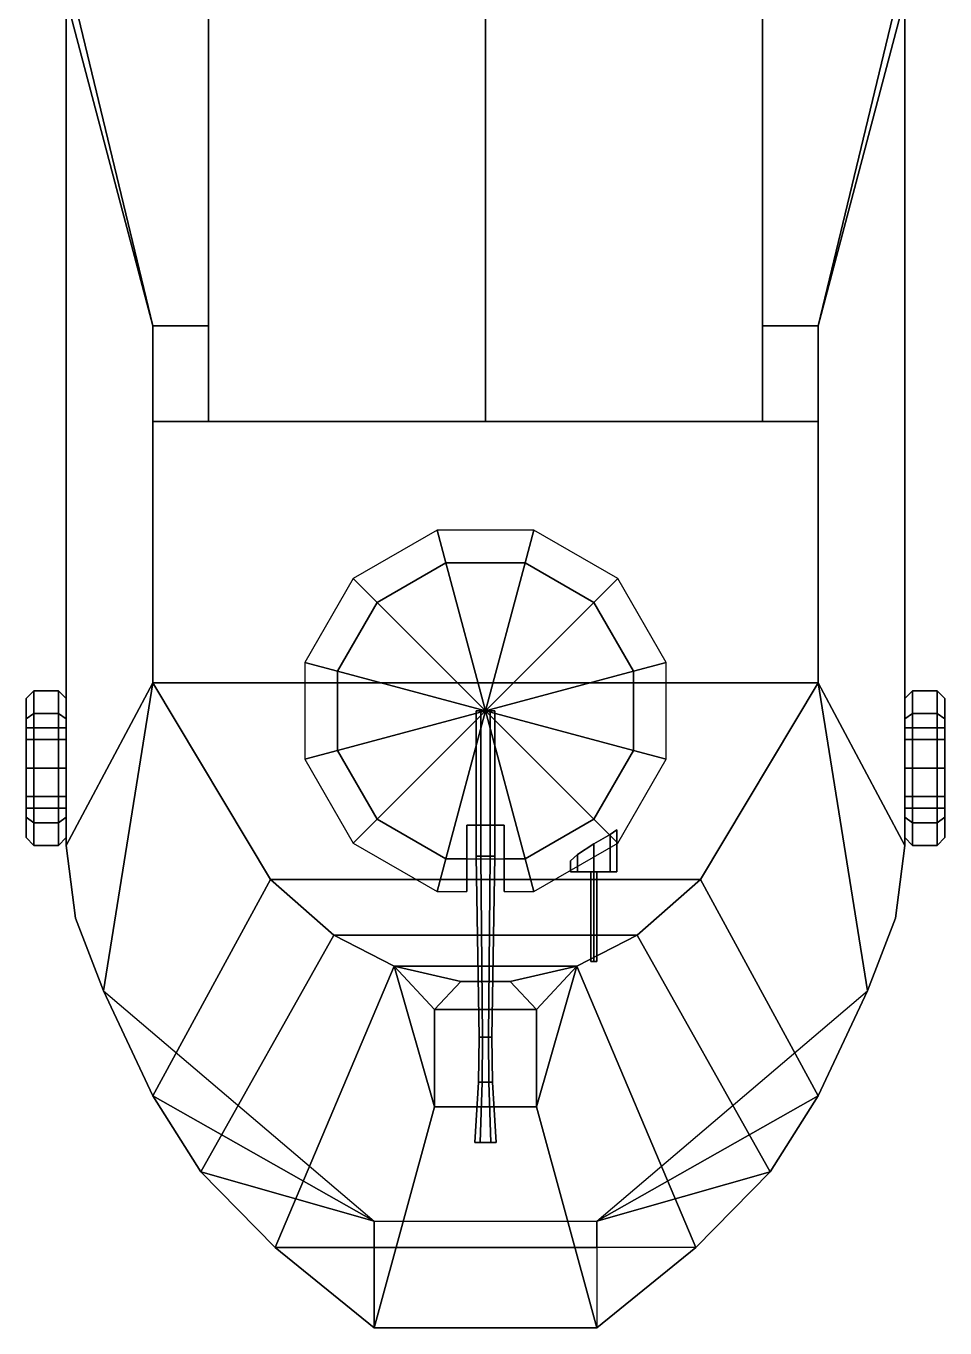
# Model space of a CAD drawing. Header units: millimetres. Extents: x -3 to 3, y -9.1 to 20.3.
# Drawn here: x -2.97 to 2.97, y -9.13 to -0.71 of the extents above; entities that cross this region are included whole.
import ezdxf

# ---------------------------------------------------------------- set-up
doc = ezdxf.new("R2010")
doc.units = ezdxf.units.MM
for name, color, linetype in [('barrel', 1, 'Continuous'), ('superstructure', 3, 'Continuous'), ('tent', 4, 'Continuous'), ('turret', 2, 'Continuous'), ('wheels', 2, 'Continuous')]:
    doc.layers.add(name, color=color, linetype=linetype)

msp = doc.modelspace()

# ---------------------------------------------------------------- linework, layer by layer
for points in [[(-2.71, 4.96), (-2.71, -6.01), (-2.71, -6.01, 1.18), (-2.71, -0.53, 1.18)], [(2.71, -0.53, 1.18), (2.71, -6.01, 1.18), (2.71, -6.01), (2.71, 4.96)], [(-2.71, -6.01), (-2.65, -6.48), (-2.65, -6.48, 1.18), (-2.71, -6.01, 1.18)], [(2.71, -6.01, 1.18), (2.65, -6.48, 1.18), (2.65, -6.48), (2.71, -6.01)], [(-2.65, -6.48), (-2.47, -6.95), (-2.47, -6.95, 1.18), (-2.65, -6.48, 1.18)], [(2.65, -6.48, 1.18), (2.47, -6.95, 1.18), (2.47, -6.95), (2.65, -6.48)], [(-2.47, -6.95), (-2.15, -7.63, 0.24), (-2.15, -7.63, 1.18), (-2.47, -6.95, 1.18)], [(-0.72, -8.44), (-0.72, -8.44), (-2.15, -7.63, 0.24), (-2.47, -6.95)], [(2.47, -6.95), (2.15, -7.63, 0.24), (0.72, -8.44)], [(2.47, -6.95, 1.18), (2.15, -7.63, 1.18), (2.15, -7.63, 0.24), (2.47, -6.95)], [(-0.33, -7.07, 1.25), (-0.33, -7.7, 1.25), (0.33, -7.7, 1.25), (0.33, -7.07, 1.25)], [(0.33, -7.07, 1.25), (0.33, -7.07, 1.18), (-0.33, -7.07, 1.18), (-0.33, -7.07, 1.25)], [(-0.33, -7.07, 1.18), (-0.33, -7.7, 1.18), (-0.33, -7.7, 1.25), (-0.33, -7.07, 1.25)], [(0.33, -7.7, 1.25), (0.33, -7.7, 1.18), (0.33, -7.07, 1.18), (0.33, -7.07, 1.25)], [(-2.15, -7.63, 0.24), (-1.84, -8.12, 0.37), (-1.84, -8.12, 1.18), (-2.15, -7.63, 1.18)], [(-0.72, -8.44), (-0.72, -8.44), (-1.84, -8.12, 0.37), (-2.15, -7.63, 0.24)], [(2.15, -7.63, 0.24), (1.84, -8.12, 0.37), (0.72, -8.44)], [(2.15, -7.63, 1.18), (1.84, -8.12, 1.18), (1.84, -8.12, 0.37), (2.15, -7.63, 0.24)], [(-0.33, -7.7, 1.25), (-0.33, -7.7, 1.18), (0.33, -7.7, 1.18), (0.33, -7.7, 1.25)], [(-1.84, -8.12, 0.37), (-1.36, -8.61, 0.46), (-1.36, -8.61, 1.18), (-1.84, -8.12, 1.18)], [(-0.72, -8.44), (-0.72, -8.61, 0.13), (-1.36, -8.61, 0.46), (-1.84, -8.12, 0.37)], [(1.84, -8.12, 0.37), (1.36, -8.61, 0.46), (0.72, -8.61, 0.13), (0.72, -8.44)], [(1.84, -8.12, 1.18), (1.36, -8.61, 1.18), (1.36, -8.61, 0.46), (1.84, -8.12, 0.37)], [(-0.72, -8.44), (0.72, -8.44), (0.72, -8.61, 0.13), (-0.72, -8.61, 0.13)], [(-1.36, -8.61, 0.46), (-0.72, -9.13, 0.49), (-0.72, -9.13, 1.18), (-1.36, -8.61, 1.18)], [(-0.72, -8.61, 0.13), (-0.72, -8.61, 0.13), (-0.72, -9.13, 0.49), (-1.36, -8.61, 0.46)], [(-0.72, -8.61, 0.13), (0.72, -8.61, 0.13), (0.72, -9.13, 0.49), (-0.72, -9.13, 0.49)], [(1.36, -8.61, 1.18), (0.72, -9.13, 1.18), (0.72, -9.13, 0.49), (1.36, -8.61, 0.46)], [(-0.72, -9.13, 0.49), (0.72, -9.13, 0.49), (0.72, -9.13, 1.18), (-0.72, -9.13, 1.18)]]:
    msp.add_3dface(points)
at = {"layer": 'barrel'}
for points in [[(-0.03, -5.14, 1.502), (-0.06, -5.14, 1.45), (-0.06, -6.08, 1.45), (-0.03, -6.08, 1.502)], [(-0.06, -5.14, 1.45), (-0.03, -5.14, 1.398), (-0.03, -6.08, 1.398), (-0.06, -6.08, 1.45)], [(0.03, -5.14, 1.502), (-0.03, -5.14, 1.502), (-0.03, -6.08, 1.502), (0.03, -6.08, 1.502)], [(-0.03, -5.14, 1.398), (0.03, -5.14, 1.398), (0.03, -6.08, 1.398), (-0.03, -6.08, 1.398)], [(0.06, -5.14, 1.45), (0.03, -5.14, 1.502), (0.03, -6.08, 1.502), (0.06, -6.08, 1.45)], [(0.03, -5.14, 1.398), (0.06, -5.14, 1.45), (0.06, -6.08, 1.45), (0.03, -6.08, 1.398)], [(-0.06, -6.08, 1.45), (-0.03, -6.08, 1.398), (-0.02, -7.25, 1.4154), (-0.04, -7.25, 1.45)], [(-0.03, -6.08, 1.502), (-0.06, -6.08, 1.45), (-0.04, -7.25, 1.45), (-0.02, -7.25, 1.4846)], [(-0.03, -6.08, 1.398), (0.03, -6.08, 1.398), (0.02, -7.25, 1.4154), (-0.02, -7.25, 1.4154)], [(0.03, -6.08, 1.502), (-0.03, -6.08, 1.502), (-0.02, -7.25, 1.4846), (0.02, -7.25, 1.4846)], [(0.03, -6.08, 1.398), (0.06, -6.08, 1.45), (0.04, -7.25, 1.45), (0.02, -7.25, 1.4154)], [(0.06, -6.08, 1.45), (0.03, -6.08, 1.502), (0.02, -7.25, 1.4846), (0.04, -7.25, 1.45)], [(0.7, -6.18, 1.6), (0.68, -6.18, 1.58), (0.68, -6.76, 1.58), (0.7, -6.76, 1.6)], [(0.68, -6.18, 1.58), (0.7, -6.18, 1.56), (0.7, -6.76, 1.56), (0.68, -6.76, 1.58)], [(0.72, -6.18, 1.58), (0.7, -6.18, 1.6), (0.7, -6.76, 1.6), (0.72, -6.76, 1.58)], [(0.7, -6.18, 1.56), (0.72, -6.18, 1.58), (0.72, -6.76, 1.58), (0.7, -6.76, 1.56)], [(0.7, -6.76, 1.6), (0.68, -6.76, 1.58), (0.7, -6.76, 1.56), (0.72, -6.76, 1.58)], [(-0.04, -7.25, 1.45), (-0.02, -7.25, 1.4154), (-0.0225, -7.54, 1.411), (-0.045, -7.54, 1.45)], [(-0.02, -7.25, 1.4846), (-0.04, -7.25, 1.45), (-0.045, -7.54, 1.45), (-0.0225, -7.54, 1.489)], [(-0.02, -7.25, 1.4154), (0.02, -7.25, 1.4154), (0.0225, -7.54, 1.411), (-0.0225, -7.54, 1.411)], [(0.02, -7.25, 1.4846), (-0.02, -7.25, 1.4846), (-0.0225, -7.54, 1.489), (0.0225, -7.54, 1.489)], [(0.02, -7.25, 1.4154), (0.04, -7.25, 1.45), (0.045, -7.54, 1.45), (0.0225, -7.54, 1.411)], [(0.04, -7.25, 1.45), (0.02, -7.25, 1.4846), (0.0225, -7.54, 1.489), (0.045, -7.54, 1.45)], [(-0.0225, -7.54, 1.489), (-0.045, -7.54, 1.45), (-0.07, -7.93, 1.45), (-0.035, -7.93, 1.5106)], [(-0.045, -7.54, 1.45), (-0.0225, -7.54, 1.411), (-0.035, -7.93, 1.3894), (-0.07, -7.93, 1.45)], [(0.0225, -7.54, 1.489), (-0.0225, -7.54, 1.489), (-0.035, -7.93, 1.5106), (0.035, -7.93, 1.5106)], [(-0.0225, -7.54, 1.411), (0.0225, -7.54, 1.411), (0.035, -7.93, 1.3894), (-0.035, -7.93, 1.3894)], [(0.045, -7.54, 1.45), (0.0225, -7.54, 1.489), (0.035, -7.93, 1.5106), (0.07, -7.93, 1.45)], [(0.0225, -7.54, 1.411), (0.045, -7.54, 1.45), (0.07, -7.93, 1.45), (0.035, -7.93, 1.3894)], [(0.035, -7.93, 1.5106), (-0.035, -7.93, 1.5106), (-0.07, -7.93, 1.45), (0.07, -7.93, 1.45)], [(0.07, -7.93, 1.45), (-0.07, -7.93, 1.45), (-0.035, -7.93, 1.3894), (0.035, -7.93, 1.3894)]]:
    msp.add_3dface(points, dxfattribs=at)
at = {"layer": 'superstructure'}
for points in [[(-2.66, -0.53, 1.18), (-2.15, -2.65, 1.18), (-1.79, -2.65, 1.18), (-1.79, 0.06, 1.18)], [(-1.79, 0.06, 0.38), (-1.79, -3.27, 0.38), (1.79, -3.27, 0.38), (1.79, 0.06, 0.38)], [(-1.79, 0.06, 1.18), (-1.79, -2.65, 1.18), (-1.79, -3.27, 0.38), (-1.79, 0.06, 0.38)], [(1.79, 0.06, 0.38), (1.79, -3.27, 0.38), (1.79, -2.65, 1.18), (1.79, 0.06, 1.18)], [(1.79, 0.06, 1.18), (1.79, -2.65, 1.18), (2.15, -2.65, 1.18), (2.66, -0.53, 1.18)], [(-2.71, -0.53, 1.18), (-2.71, -6.01, 1.18), (-2.15, -4.96, 1.18), (-2.15, -2.65, 1.18)], [(-2.15, -2.65, 1.18), (-2.15, -2.65, 1.18), (-2.66, -0.53, 1.18), (-2.71, -0.53, 1.18)], [(2.15, -4.96, 1.18), (2.71, -6.01, 1.18), (2.71, -0.53, 1.18), (2.15, -2.65, 1.18)], [(2.66, -0.53, 1.18), (2.15, -2.65, 1.18), (2.15, -2.65, 1.18), (2.71, -0.53, 1.18)], [(-2.15, -2.65, 1.18), (-2.15, -4.96, 1.18), (-2.15, -4.96, 1.29), (-2.15, -3.27, 1.29)], [(-2.15, -2.65, 1.18), (-2.15, -3.27, 1.29), (-1.79, -3.27, 1.29), (-1.79, -2.65, 1.18)], [(-1.79, -2.65, 1.18), (-1.79, -3.27, 1.29), (-1.79, -3.27, 0.38)], [(1.79, -2.65, 1.18), (1.79, -3.27, 1.29), (2.15, -3.27, 1.29), (2.15, -2.65, 1.18)], [(1.79, -3.27, 0.38), (1.79, -3.27, 0.38), (1.79, -3.27, 1.29), (1.79, -2.65, 1.18)], [(2.15, -4.96, 1.29), (2.15, -4.96, 1.18), (2.15, -2.65, 1.18), (2.15, -3.27, 1.29)], [(-2.15, -3.27, 1.29), (-2.15, -4.96, 1.29), (2.15, -4.96, 1.29), (2.15, -3.27, 1.29)], [(-1.79, -3.27, 0.38), (-1.79, -3.27, 1.29), (1.79, -3.27, 1.29), (1.79, -3.27, 0.38)], [(-2.15, -4.96, 1.18), (-2.71, -6.01, 1.18), (-2.65, -6.48, 1.18), (-2.47, -6.95, 1.18)], [(-2.15, -4.96, 1.18), (-2.47, -6.95, 1.18), (-2.15, -7.63, 1.18), (-1.39, -6.23, 1.18)], [(1.39, -6.23, 1.29), (2.15, -4.96, 1.29), (-2.15, -4.96, 1.29), (-1.39, -6.23, 1.29)], [(-2.15, -4.96, 1.29), (-2.15, -4.96, 1.18), (-1.39, -6.23, 1.18), (-1.39, -6.23, 1.29)], [(1.39, -6.23, 1.18), (2.15, -4.96, 1.18), (2.15, -4.96, 1.29), (1.39, -6.23, 1.29)], [(2.15, -7.63, 1.18), (2.47, -6.95, 1.18), (2.15, -4.96, 1.18), (1.39, -6.23, 1.18)], [(2.65, -6.48, 1.18), (2.71, -6.01, 1.18), (2.15, -4.96, 1.18), (2.47, -6.95, 1.18)], [(-2.15, -7.63, 1.18), (-1.84, -8.12, 1.18), (-0.98, -6.59, 1.18), (-1.39, -6.23, 1.18)], [(-1.39, -6.23, 1.29), (-0.98, -6.59, 1.29), (0.98, -6.59, 1.29), (1.39, -6.23, 1.29)], [(-1.39, -6.23, 1.18), (-0.98, -6.59, 1.18), (-0.98, -6.59, 1.29), (-1.39, -6.23, 1.29)], [(0.98, -6.59, 1.29), (0.98, -6.59, 1.18), (1.39, -6.23, 1.18), (1.39, -6.23, 1.29)], [(0.98, -6.59, 1.18), (1.84, -8.12, 1.18), (2.15, -7.63, 1.18), (1.39, -6.23, 1.18)], [(-0.98, -6.59, 1.18), (-1.84, -8.12, 1.18), (-1.36, -8.61, 1.18), (-0.59, -6.79, 1.18)], [(0.59, -6.79, 1.29), (0.98, -6.59, 1.29), (-0.98, -6.59, 1.29), (-0.59, -6.79, 1.29)], [(-0.98, -6.59, 1.29), (-0.98, -6.59, 1.18), (-0.59, -6.79, 1.18), (-0.59, -6.79, 1.29)], [(0.59, -6.79, 1.18), (0.98, -6.59, 1.18), (0.98, -6.59, 1.29), (0.59, -6.79, 1.29)], [(1.36, -8.61, 1.18), (1.84, -8.12, 1.18), (0.98, -6.59, 1.18), (0.59, -6.79, 1.18)], [(-1.36, -8.61, 1.18), (-0.72, -9.13, 1.18), (-0.33, -7.7, 1.18), (-0.59, -6.79, 1.18)], [(-0.59, -6.79, 1.29), (-0.16, -6.89, 1.29), (0.16, -6.89, 1.29), (0.59, -6.79, 1.29)], [(-0.59, -6.79, 1.18), (-0.16, -6.89, 1.18), (-0.16, -6.89, 1.29), (-0.59, -6.79, 1.29)], [(-0.33, -7.07, 1.18), (-0.33, -7.07, 1.18), (-0.16, -6.89, 1.18), (-0.59, -6.79, 1.18)], [(-0.33, -7.7, 1.18), (-0.33, -7.7, 1.18), (-0.33, -7.07, 1.18), (-0.59, -6.79, 1.18)], [(0.16, -6.89, 1.29), (0.16, -6.89, 1.18), (0.59, -6.79, 1.18), (0.59, -6.79, 1.29)], [(0.16, -6.89, 1.18), (0.33, -7.07, 1.18), (0.33, -7.07, 1.18), (0.59, -6.79, 1.18)], [(0.33, -7.7, 1.18), (0.72, -9.13, 1.18), (1.36, -8.61, 1.18), (0.59, -6.79, 1.18)], [(0.33, -7.07, 1.18), (0.33, -7.7, 1.18), (0.33, -7.7, 1.18), (0.59, -6.79, 1.18)], [(-0.16, -6.89, 1.18), (-0.33, -7.07, 1.18), (0.33, -7.07, 1.18), (0.16, -6.89, 1.18)], [(-0.16, -6.89, 1.29), (-0.16, -6.89, 1.18), (0.16, -6.89, 1.18), (0.16, -6.89, 1.29)], [(-0.33, -7.7, 1.18), (-0.72, -9.13, 1.18), (0.72, -9.13, 1.18), (0.33, -7.7, 1.18)]]:
    msp.add_3dface(points, dxfattribs=at)
at = {"layer": 'tent'}
for points in [[(-1.79, 0.06, 1.18), (-1.79, -2.65, 1.18), (-1.79, -3.27, 2.18), (-1.79, 0.06, 2.18)], [(-1.79, 0.06, 2.18), (-1.79, -3.27, 2.18), (0, -3.27, 2.46), (0, 0.06, 2.46)], [(0, -3.27, 2.46), (1.79, -3.27, 2.18), (1.79, 0.06, 2.18), (0, 0.06, 2.46)], [(1.79, -3.27, 2.18), (1.79, -2.65, 1.18), (1.79, 0.06, 1.18), (1.79, 0.06, 2.18)], [(-1.79, -3.27, 2.18), (-1.79, -2.65, 1.18), (-1.79, -3.27, 1.29), (-1.79, -3.27, 2.18)], [(1.79, -3.27, 2.18), (1.79, -3.27, 1.29), (1.79, -2.65, 1.18), (1.79, -3.27, 2.18)], [(-1.79, -3.27, 2.18), (-1.79, -3.27, 1.29), (1.79, -3.27, 1.29), (1.79, -3.27, 2.18)], [(0, -3.27, 2.46), (-1.79, -3.27, 2.18), (1.79, -3.27, 2.18), (0, -3.27, 2.46)]]:
    msp.add_3dface(points, dxfattribs=at)
at = {"layer": 'turret'}
for points in [[(-0.3132, -3.9712, 1.29), (-0.8556, -4.2844, 1.29), (-0.7, -4.44, 2.6), (-0.2562, -4.1837, 2.6)], [(0.3132, -3.9712, 1.29), (-0.3132, -3.9712, 1.29), (-0.2562, -4.1837, 2.6), (0.2562, -4.1837, 2.6)], [(0.8556, -4.2844, 1.29), (0.3132, -3.9712, 1.29), (0.2562, -4.1837, 2.6), (0.7, -4.44, 2.6)], [(-0.2562, -4.1837, 2.6), (-0.7, -4.44, 2.6), (0, -5.14, 2.8)], [(0.2562, -4.1837, 2.6), (-0.2562, -4.1837, 2.6), (0, -5.14, 2.8)], [(0.7, -4.44, 2.6), (0.2562, -4.1837, 2.6), (0, -5.14, 2.8)], [(-0.8556, -4.2844, 1.29), (-1.1688, -4.8268, 1.29), (-0.9563, -4.8838, 2.6), (-0.7, -4.44, 2.6)], [(1.1688, -4.8268, 1.29), (0.8556, -4.2844, 1.29), (0.7, -4.44, 2.6), (0.9563, -4.8838, 2.6)], [(-0.7, -4.44, 2.6), (-0.9563, -4.8838, 2.6), (0, -5.14, 2.8)], [(0.9563, -4.8838, 2.6), (0.7, -4.44, 2.6), (0, -5.14, 2.8)], [(-1.1688, -4.8268, 1.29), (-1.1688, -5.4532, 1.29), (-0.9563, -5.3962, 2.6), (-0.9563, -4.8838, 2.6)], [(1.1688, -5.4532, 1.29), (1.1688, -4.8268, 1.29), (0.9563, -4.8838, 2.6), (0.9563, -5.3962, 2.6)], [(-0.9563, -4.8838, 2.6), (-0.9563, -5.3962, 2.6), (0, -5.14, 2.8)], [(0.9563, -5.3962, 2.6), (0.9563, -4.8838, 2.6), (0, -5.14, 2.8)], [(-0.9563, -5.3962, 2.6), (-0.7, -5.84, 2.6), (0, -5.14, 2.8)], [(-0.7, -5.84, 2.6), (-0.2562, -6.0963, 2.6), (0, -5.14, 2.8)], [(-0.2562, -6.0963, 2.6), (0.2562, -6.0963, 2.6), (0, -5.14, 2.8)], [(0.2562, -6.0963, 2.6), (0.7, -5.84, 2.6), (0, -5.14, 2.8)], [(0.7, -5.84, 2.6), (0.9563, -5.3962, 2.6), (0, -5.14, 2.8)], [(-1.1688, -5.4532, 1.29), (-0.8556, -5.9956, 1.29), (-0.7, -5.84, 2.6), (-0.9563, -5.3962, 2.6)], [(0.8556, -5.9956, 1.29), (1.1688, -5.4532, 1.29), (0.9563, -5.3962, 2.6), (0.7, -5.84, 2.6)], [(-0.8556, -5.9956, 1.29), (-0.3132, -6.3088, 1.29), (-0.2562, -6.0963, 2.6), (-0.7, -5.84, 2.6)], [(-0.12, -6.3088, 1.29), (-0.12, -5.88, 1.29), (-0.12, -5.88, 2.6), (-0.12, -6.0963, 2.6)], [(-0.12, -5.88, 1.29), (0.12, -5.88, 1.29), (0.12, -5.88, 2.6), (-0.12, -5.88, 2.6)], [(0.12, -5.88, 1.29), (0.12, -6.3088, 1.29), (0.12, -6.0963, 2.6), (0.12, -5.88, 2.6)], [(0.3132, -6.3088, 1.29), (0.8556, -5.9956, 1.29), (0.7, -5.84, 2.6), (0.2562, -6.0963, 2.6)], [(0.8061, -5.94, 1.6861), (0.7, -6, 1.73), (0.7, -6.18, 1.73), (0.8061, -6.18, 1.6861)], [(0.7, -6, 1.43), (0.8061, -5.94, 1.4739), (0.8061, -6.18, 1.4739), (0.7, -6.18, 1.43)], [(0.85, -5.91, 1.58), (0.8061, -5.94, 1.6861), (0.8061, -6.18, 1.6861), (0.85, -6.18, 1.58)], [(0.8061, -5.94, 1.4739), (0.85, -5.91, 1.58), (0.85, -6.18, 1.58), (0.8061, -6.18, 1.4739)], [(0.7, -6, 1.73), (0.5939, -6.07, 1.6861), (0.5939, -6.18, 1.6861), (0.7, -6.18, 1.73)], [(0.5939, -6.07, 1.4739), (0.7, -6, 1.43), (0.7, -6.18, 1.43), (0.5939, -6.18, 1.4739)], [(-0.3132, -6.3088, 1.29), (-0.12, -6.3088, 1.29), (-0.12, -6.0963, 2.6), (-0.2562, -6.0963, 2.6)], [(0.12, -6.3088, 1.29), (0.3132, -6.3088, 1.29), (0.2562, -6.0963, 2.6), (0.12, -6.0963, 2.6)], [(0.5939, -6.07, 1.6861), (0.55, -6.11, 1.58), (0.55, -6.18, 1.58), (0.5939, -6.18, 1.6861)], [(0.55, -6.11, 1.58), (0.5939, -6.07, 1.4739), (0.5939, -6.18, 1.4739), (0.55, -6.18, 1.58)], [(0.5939, -6.18, 1.4739), (0.85, -6.18, 1.58), (0.8061, -6.18, 1.6861), (0.55, -6.18, 1.58)], [(0.55, -6.18, 1.58), (0.8061, -6.18, 1.6861), (0.7, -6.18, 1.73), (0.5939, -6.18, 1.6861)], [(0.7, -6.18, 1.43), (0.8061, -6.18, 1.4739), (0.85, -6.18, 1.58), (0.5939, -6.18, 1.4739)]]:
    msp.add_3dface(points, dxfattribs=at)
at = {"layer": 'wheels'}
for points in [[(-2.97, -5.1918, 0.3318), (-2.97, -5.06, 0.65), (-2.92, -5.01, 0.65), (-2.92, -5.1564, 0.2964)], [(-2.97, -5.06, 0.65), (-2.97, -5.1918, 0.9682), (-2.92, -5.1564, 1.0036), (-2.92, -5.01, 0.65)], [(-2.76, -5.01, 0.65), (-2.76, -5.1564, 0.2964), (-2.92, -5.1564, 0.2964), (-2.92, -5.01, 0.65)], [(-2.76, -5.1564, 1.0036), (-2.76, -5.01, 0.65), (-2.92, -5.01, 0.65), (-2.92, -5.1564, 1.0036)], [(-2.71, -5.06, 0.65), (-2.71, -5.1918, 0.3318), (-2.76, -5.1564, 0.2964), (-2.76, -5.01, 0.65)], [(-2.71, -5.1918, 0.9682), (-2.71, -5.06, 0.65), (-2.76, -5.01, 0.65), (-2.76, -5.1564, 1.0036)], [(2.71, -5.1918, 0.3318), (2.71, -5.06, 0.65), (2.76, -5.01, 0.65), (2.76, -5.1564, 0.2964)], [(2.71, -5.06, 0.65), (2.71, -5.1918, 0.9682), (2.76, -5.1564, 1.0036), (2.76, -5.01, 0.65)], [(2.76, -5.1564, 0.2964), (2.76, -5.01, 0.65), (2.92, -5.01, 0.65), (2.92, -5.1564, 0.2964)], [(2.76, -5.01, 0.65), (2.76, -5.1564, 1.0036), (2.92, -5.1564, 1.0036), (2.92, -5.01, 0.65)], [(2.97, -5.06, 0.65), (2.97, -5.1918, 0.3318), (2.92, -5.1564, 0.2964), (2.92, -5.01, 0.65)], [(2.97, -5.1918, 0.9682), (2.97, -5.06, 0.65), (2.92, -5.01, 0.65), (2.92, -5.1564, 1.0036)], [(-2.97, -5.3262, 0.4662), (-2.97, -5.25, 0.65), (-2.97, -5.06, 0.65), (-2.97, -5.1918, 0.3318)], [(-2.97, -5.25, 0.65), (-2.97, -5.3262, 0.8338), (-2.97, -5.1918, 0.9682), (-2.97, -5.06, 0.65)], [(2.97, -5.25, 0.65), (2.97, -5.3262, 0.4662), (2.97, -5.1918, 0.3318), (2.97, -5.06, 0.65)], [(2.97, -5.3262, 0.8338), (2.97, -5.25, 0.65), (2.97, -5.06, 0.65), (2.97, -5.1918, 0.9682)], [(-2.97, -5.51, 0.2), (-2.97, -5.1918, 0.3318), (-2.92, -5.1564, 0.2964), (-2.92, -5.51, 0.15)], [(-2.97, -5.1918, 0.9682), (-2.97, -5.51, 1.1), (-2.92, -5.51, 1.15), (-2.92, -5.1564, 1.0036)], [(-2.97, -5.51, 0.39), (-2.97, -5.3262, 0.4662), (-2.97, -5.1918, 0.3318), (-2.97, -5.51, 0.2)], [(-2.97, -5.3262, 0.8338), (-2.97, -5.51, 0.91), (-2.97, -5.51, 1.1), (-2.97, -5.1918, 0.9682)], [(-2.76, -5.1564, 0.2964), (-2.76, -5.51, 0.15), (-2.92, -5.51, 0.15), (-2.92, -5.1564, 0.2964)], [(-2.76, -5.51, 1.15), (-2.76, -5.1564, 1.0036), (-2.92, -5.1564, 1.0036), (-2.92, -5.51, 1.15)], [(-2.71, -5.1918, 0.3318), (-2.71, -5.51, 0.2), (-2.76, -5.51, 0.15), (-2.76, -5.1564, 0.2964)], [(-2.71, -5.51, 1.1), (-2.71, -5.1918, 0.9682), (-2.76, -5.1564, 1.0036), (-2.76, -5.51, 1.15)], [(2.71, -5.51, 0.2), (2.71, -5.1918, 0.3318), (2.76, -5.1564, 0.2964), (2.76, -5.51, 0.15)], [(2.71, -5.1918, 0.9682), (2.71, -5.51, 1.1), (2.76, -5.51, 1.15), (2.76, -5.1564, 1.0036)], [(2.76, -5.51, 0.15), (2.76, -5.1564, 0.2964), (2.92, -5.1564, 0.2964), (2.92, -5.51, 0.15)], [(2.76, -5.1564, 1.0036), (2.76, -5.51, 1.15), (2.92, -5.51, 1.15), (2.92, -5.1564, 1.0036)], [(2.97, -5.1918, 0.3318), (2.97, -5.51, 0.2), (2.92, -5.51, 0.15), (2.92, -5.1564, 0.2964)], [(2.97, -5.51, 1.1), (2.97, -5.1918, 0.9682), (2.92, -5.1564, 1.0036), (2.92, -5.51, 1.15)], [(2.97, -5.3262, 0.4662), (2.97, -5.51, 0.39), (2.97, -5.51, 0.2), (2.97, -5.1918, 0.3318)], [(2.97, -5.51, 0.91), (2.97, -5.3262, 0.8338), (2.97, -5.1918, 0.9682), (2.97, -5.51, 1.1)], [(-2.71, -5.3262, 0.4662), (-2.71, -5.25, 0.65), (-2.97, -5.25, 0.65), (-2.97, -5.3262, 0.4662)], [(-2.71, -5.25, 0.65), (-2.71, -5.3262, 0.8338), (-2.97, -5.3262, 0.8338), (-2.97, -5.25, 0.65)], [(2.71, -5.25, 0.65), (2.71, -5.3262, 0.4662), (2.97, -5.3262, 0.4662), (2.97, -5.25, 0.65)], [(2.71, -5.3262, 0.8338), (2.71, -5.25, 0.65), (2.97, -5.25, 0.65), (2.97, -5.3262, 0.8338)], [(-2.71, -5.51, 0.39), (-2.71, -5.3262, 0.4662), (-2.97, -5.3262, 0.4662), (-2.97, -5.51, 0.39)], [(-2.71, -5.3262, 0.8338), (-2.71, -5.51, 0.91), (-2.97, -5.51, 0.91), (-2.97, -5.3262, 0.8338)], [(2.71, -5.3262, 0.4662), (2.71, -5.51, 0.39), (2.97, -5.51, 0.39), (2.97, -5.3262, 0.4662)], [(2.71, -5.51, 0.91), (2.71, -5.3262, 0.8338), (2.97, -5.3262, 0.8338), (2.97, -5.51, 0.91)], [(-2.97, -5.8282, 0.3318), (-2.97, -5.51, 0.2), (-2.92, -5.51, 0.15), (-2.92, -5.8636, 0.2964)], [(-2.71, -5.6938, 0.4662), (-2.71, -5.51, 0.39), (-2.97, -5.51, 0.39), (-2.97, -5.6938, 0.4662)], [(-2.97, -5.6938, 0.4662), (-2.97, -5.51, 0.39), (-2.97, -5.51, 0.2), (-2.97, -5.8282, 0.3318)], [(-2.97, -5.51, 0.91), (-2.97, -5.6938, 0.8338), (-2.97, -5.8282, 0.9682), (-2.97, -5.51, 1.1)], [(-2.71, -5.51, 0.91), (-2.71, -5.6938, 0.8338), (-2.97, -5.6938, 0.8338), (-2.97, -5.51, 0.91)], [(-2.97, -5.51, 1.1), (-2.97, -5.8282, 0.9682), (-2.92, -5.8636, 1.0036), (-2.92, -5.51, 1.15)], [(-2.76, -5.51, 0.15), (-2.76, -5.8636, 0.2964), (-2.92, -5.8636, 0.2964), (-2.92, -5.51, 0.15)], [(-2.76, -5.8636, 1.0036), (-2.76, -5.51, 1.15), (-2.92, -5.51, 1.15), (-2.92, -5.8636, 1.0036)], [(-2.71, -5.51, 0.2), (-2.71, -5.8282, 0.3318), (-2.76, -5.8636, 0.2964), (-2.76, -5.51, 0.15)], [(-2.71, -5.8282, 0.9682), (-2.71, -5.51, 1.1), (-2.76, -5.51, 1.15), (-2.76, -5.8636, 1.0036)], [(2.71, -5.8282, 0.3318), (2.71, -5.51, 0.2), (2.76, -5.51, 0.15), (2.76, -5.8636, 0.2964)], [(2.71, -5.51, 0.39), (2.71, -5.6938, 0.4662), (2.97, -5.6938, 0.4662), (2.97, -5.51, 0.39)], [(2.71, -5.6938, 0.8338), (2.71, -5.51, 0.91), (2.97, -5.51, 0.91), (2.97, -5.6938, 0.8338)], [(2.71, -5.51, 1.1), (2.71, -5.8282, 0.9682), (2.76, -5.8636, 1.0036), (2.76, -5.51, 1.15)], [(2.76, -5.8636, 0.2964), (2.76, -5.51, 0.15), (2.92, -5.51, 0.15), (2.92, -5.8636, 0.2964)], [(2.76, -5.51, 1.15), (2.76, -5.8636, 1.0036), (2.92, -5.8636, 1.0036), (2.92, -5.51, 1.15)], [(2.97, -5.51, 0.2), (2.97, -5.8282, 0.3318), (2.92, -5.8636, 0.2964), (2.92, -5.51, 0.15)], [(2.97, -5.8282, 0.9682), (2.97, -5.51, 1.1), (2.92, -5.51, 1.15), (2.92, -5.8636, 1.0036)], [(2.97, -5.51, 0.39), (2.97, -5.6938, 0.4662), (2.97, -5.8282, 0.3318), (2.97, -5.51, 0.2)], [(2.97, -5.6938, 0.8338), (2.97, -5.51, 0.91), (2.97, -5.51, 1.1), (2.97, -5.8282, 0.9682)], [(-2.97, -5.6938, 0.8338), (-2.97, -5.77, 0.65), (-2.97, -5.96, 0.65), (-2.97, -5.8282, 0.9682)], [(-2.97, -5.77, 0.65), (-2.97, -5.6938, 0.4662), (-2.97, -5.8282, 0.3318), (-2.97, -5.96, 0.65)], [(-2.71, -5.77, 0.65), (-2.71, -5.6938, 0.4662), (-2.97, -5.6938, 0.4662), (-2.97, -5.77, 0.65)], [(-2.71, -5.6938, 0.8338), (-2.71, -5.77, 0.65), (-2.97, -5.77, 0.65), (-2.97, -5.6938, 0.8338)], [(2.71, -5.6938, 0.4662), (2.71, -5.77, 0.65), (2.97, -5.77, 0.65), (2.97, -5.6938, 0.4662)], [(2.71, -5.77, 0.65), (2.71, -5.6938, 0.8338), (2.97, -5.6938, 0.8338), (2.97, -5.77, 0.65)], [(2.97, -5.77, 0.65), (2.97, -5.6938, 0.8338), (2.97, -5.8282, 0.9682), (2.97, -5.96, 0.65)], [(2.97, -5.6938, 0.4662), (2.97, -5.77, 0.65), (2.97, -5.96, 0.65), (2.97, -5.8282, 0.3318)], [(-2.97, -5.8282, 0.9682), (-2.97, -5.96, 0.65), (-2.92, -6.01, 0.65), (-2.92, -5.8636, 1.0036)], [(-2.97, -5.96, 0.65), (-2.97, -5.8282, 0.3318), (-2.92, -5.8636, 0.2964), (-2.92, -6.01, 0.65)], [(-2.76, -6.01, 0.65), (-2.76, -5.8636, 1.0036), (-2.92, -5.8636, 1.0036), (-2.92, -6.01, 0.65)], [(-2.76, -5.8636, 0.2964), (-2.76, -6.01, 0.65), (-2.92, -6.01, 0.65), (-2.92, -5.8636, 0.2964)], [(-2.71, -5.96, 0.65), (-2.71, -5.8282, 0.9682), (-2.76, -5.8636, 1.0036), (-2.76, -6.01, 0.65)], [(-2.71, -5.8282, 0.3318), (-2.71, -5.96, 0.65), (-2.76, -6.01, 0.65), (-2.76, -5.8636, 0.2964)], [(2.71, -5.8282, 0.9682), (2.71, -5.96, 0.65), (2.76, -6.01, 0.65), (2.76, -5.8636, 1.0036)], [(2.71, -5.96, 0.65), (2.71, -5.8282, 0.3318), (2.76, -5.8636, 0.2964), (2.76, -6.01, 0.65)], [(2.76, -5.8636, 1.0036), (2.76, -6.01, 0.65), (2.92, -6.01, 0.65), (2.92, -5.8636, 1.0036)], [(2.76, -6.01, 0.65), (2.76, -5.8636, 0.2964), (2.92, -5.8636, 0.2964), (2.92, -6.01, 0.65)], [(2.97, -5.96, 0.65), (2.97, -5.8282, 0.9682), (2.92, -5.8636, 1.0036), (2.92, -6.01, 0.65)], [(2.97, -5.8282, 0.3318), (2.97, -5.96, 0.65), (2.92, -6.01, 0.65), (2.92, -5.8636, 0.2964)]]:
    msp.add_3dface(points, dxfattribs=at)

doc.saveas('drawing.dxf')
